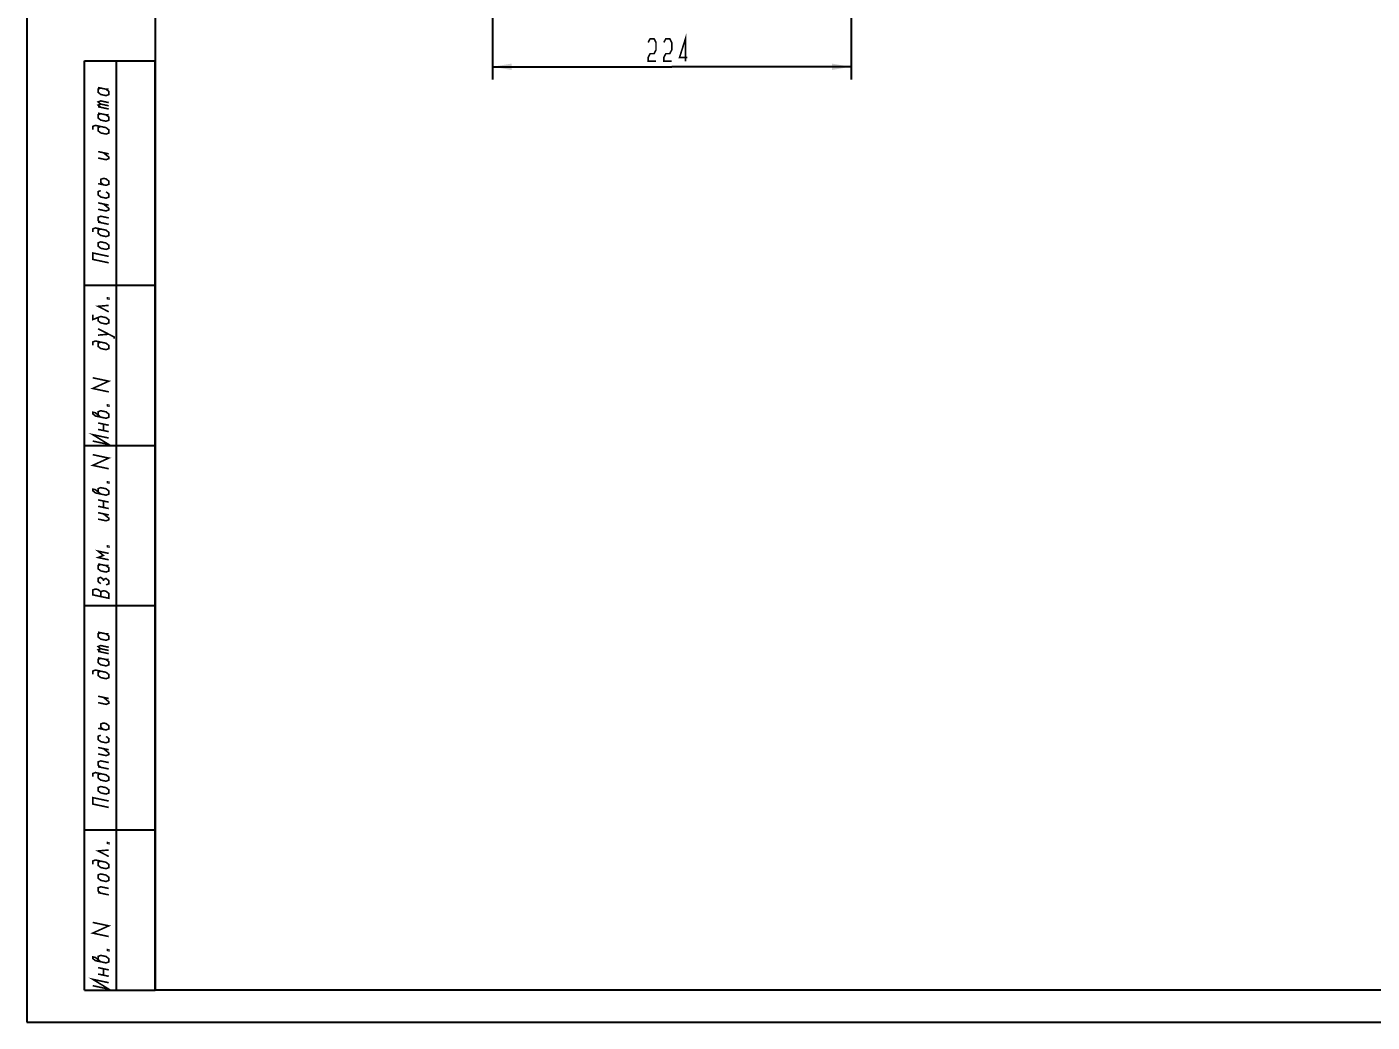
# Model space of a CAD drawing. Header units: millimetres. Extents: x 0 to 420, y 0 to 297.
# Drawn here: x 0 to 210, y 0 to 155.3 of the extents above; entities that cross this region are included whole.
import ezdxf

# ---------------------------------------------------------------- set-up
doc = ezdxf.new("R2010")
doc.units = ezdxf.units.MM
doc.header["$LTSCALE"] = 23.1
doc.layers.get('0').update_dxf_attribs({"linetype": 'CONTINUOUS'})
doc.layers.add('ALL_DIMENSIONS', color=7, linetype='CONTINUOUS')
doc.styles.get("Standard").update_dxf_attribs({"font": 'txt', "width": 0.7})
doc.dimstyles.new('DIMSTYLE_1', dxfattribs={"dimtxt": 3.5, "dimasz": 3, "dimexe": 0.18, "dimexo": 0.0625, "dimgap": 0.09, "dimtad": 1, "dimdec": 5, "dimlfac": 4, "dimdsep": 46, "dimtxsty": 'STANDARD', "dimblk": '_FILLED', "dimblk1": '_FILLED', "dimblk2": '_FILLED', "dimcen": 0.09, "dimadec": 0, "dimazin": 0, "dimtp": 0.5, "dimtm": 0.5, "dimtfac": 1, "dimtdec": 5, "dimtofl": 0, "dimtmove": 0, "dimatfit": 3, "dimldrblk": '_FILLED', "dimfxl": 1, "dimtolj": 1, "dimarcsym": 0})

# ---------------------------------------------------------------- blocks, each defined once
blk = doc.blocks.new('_FILLED')
at = {"color": 0, "linetype": 'BYBLOCK'}
blk.add_solid([(0, 0), (-1, 0.167), (-1, -0.167)], dxfattribs=at)
blk = doc.blocks.new('*D2')
at = {"layer": 'ALL_DIMENSIONS', "color": 2, "linetype": 'CONTINUOUS'}
for p, q in [((72.66, 183.04), (72.66, 147.09)), ((128.66, 183.04), (128.66, 147.09)), ((72.66, 149.09), (100.66, 149.09)), ((128.66, 149.09), (100.66, 149.09))]:
    blk.add_line(p, q, dxfattribs=at)
at = {"layer": 'ALL_DIMENSIONS', "color": 2, "linetype": 'CONTINUOUS', "xscale": 3, "yscale": 3, "zscale": 3, "rotation": 180}
blk.add_blockref('_FILLED', (72.66, 149.09), dxfattribs=at)
at = {"layer": 'ALL_DIMENSIONS', "color": 2, "linetype": 'CONTINUOUS', "xscale": 3, "yscale": 3, "zscale": 3}
blk.add_blockref('_FILLED', (128.66, 149.09), dxfattribs=at)

msp = doc.modelspace()

# ---------------------------------------------------------------- linework, layer by layer
at = {"color": 7, "linetype": 'CONTINUOUS'}
for p, q in [((0, 297), (0, 0)), ((20, 292), (20, 5)), ((9, 5), (9, 150)), ((9, 150), (20, 150)), ((14, 5), (14, 150)), ((20, 5), (20, 150)), ((9, 115), (20, 115)), ((9, 90), (20, 90)), ((9, 65), (20, 65)), ((9, 30), (20, 30)), ((9, 5), (20, 5)), ((415, 5), (20, 5)), ((0, 0), (420, 0))]:
    msp.add_line(p, q, dxfattribs=at)
at = {"color": 2, "linetype": 'CONTINUOUS', "const_width": 0.25}
for points in [[(11.1112594, 145.8542615), (12.3612594, 145.5885699), (12.7779261, 145.6249969)], [(11.5279261, 145.7656934), (11.1112594, 145.6042584), (11.1112594, 145.1042651), (11.5279261, 144.765694), (12.3612594, 144.5885706), (12.7779261, 144.7500055), (12.7779261, 145.2499988), (12.3612594, 145.5885699)], [(11.5279261, 143.2657013), (11.1112594, 143.6042596), (11.5279261, 143.7656946), (12.7779261, 143.5000031)], [(11.5279261, 142.7656952), (11.1112594, 143.1042664), (11.5279261, 143.2657013), (12.7779261, 142.9999969)], [(12.7779261, 142.5000037), (11.1112594, 142.8542633)], [(11.1112594, 141.8542639), (12.3612594, 141.5885596), (12.7779261, 141.6249994)], [(11.5279261, 141.7656958), (11.1112594, 141.6042609), (11.1112594, 141.1042548), (11.5279261, 140.7656964), (12.3612594, 140.5885602), (12.7779261, 140.7499951), (12.7779261, 141.2500012), (12.3612594, 141.5885596)], [(11.5279261, 139.765697), (11.1112594, 139.6042621), (11.1112594, 139.104256), (11.5279261, 138.7656976), (12.3612594, 138.5885614), (12.7779261, 138.7499963), (12.7779261, 139.2500024), (12.3612594, 139.5885608), (10.6945927, 139.9428204), (10.277926, 139.7813855), (10.277926, 139.2813922)], [(11.1112594, 135.8542548), (12.7779261, 135.4999951)], [(11.1112594, 134.8542554), (12.3612594, 134.5885638), (12.7779261, 134.7499988), (12.7779261, 135.0000018), (11.9445927, 135.6771313)], [(11.1112594, 130.8542578), (12.3612594, 130.5885663), (12.7779261, 130.7500012), (12.7779261, 131.2499945), (12.3612594, 131.5885657), (11.9445927, 131.6771338), (11.5279261, 131.5156989), (11.5279261, 131.0156927), (11.9445927, 130.6771344)], [(11.5279261, 129.7656903), (11.1112594, 129.6042554), (11.1112594, 129.1042621), (11.5279261, 128.7656909), (12.3612594, 128.5885675), (12.7779261, 128.7500024), (12.7779261, 129.2499957), (12.3612594, 129.5885669)], [(11.1112594, 127.8542596), (12.7779261, 127.5)], [(11.1112594, 126.8542603), (12.3612594, 126.5885687), (12.7779261, 126.7500037), (12.7779261, 126.9999939), (11.9445927, 127.6771362)], [(11.5279261, 123.765694), (11.1112594, 123.604259), (11.1112594, 123.1042657), (11.5279261, 122.7656946), (12.3612594, 122.5885712), (12.7779261, 122.7500061), (12.7779261, 123.2499994), (12.3612594, 123.5885706), (10.6945927, 123.9428302), (10.277926, 123.7813953), (10.277926, 123.2813892)], [(11.5279261, 124.7656934), (11.1112594, 125.1042645), (11.1112594, 125.6042578), (11.5279261, 125.7656927), (12.7779261, 125.5000012)], [(12.7779261, 124.5000018), (11.1112594, 124.8542615)], [(12.3612594, 120.5885596), (12.7779261, 120.7499945), (12.7779261, 121.2500006), (12.3612594, 121.588559), (11.5279261, 121.7656952), (11.1112594, 121.6042603), (11.1112594, 121.104267), (11.5279261, 120.7656958), (12.3612594, 120.5885596)], [(12.7779261, 118.5000055), (10.277926, 119.0313885), (10.277926, 120.0313879), (12.7779261, 119.5000049)], [(12.7779261, 110.8541675), (11.1112594, 111.7084332), (12.7779261, 111.8541669)], [(12.7779261, 112.9791614), (12.7779261, 112.8541663), (12.5695924, 112.8984503), (12.5695924, 113.0234454), (12.7779261, 112.9791614)], [(11.1112594, 109.9584247), (11.1112594, 109.4584314), (11.5279261, 109.1198602), (12.3612594, 108.9427368), (12.7779261, 109.1041718), (12.7779261, 109.604165), (12.3612594, 109.9427362), (11.5279261, 110.1198596), (10.277926, 109.6355548), (10.277926, 110.385564)], [(13.6112595, 106.6770337), (13.6112595, 106.9270367), (11.1112594, 108.208429)], [(11.1112594, 107.2084296), (12.7779261, 107.3541632)], [(11.5279261, 106.1198621), (11.1112594, 105.9584271), (11.1112594, 105.4584338), (11.5279261, 105.1198627), (12.3612594, 104.9427264), (12.7779261, 105.1041614), (12.7779261, 105.6041675), (12.3612594, 105.9427258), (10.6945927, 106.2969983), (10.277926, 106.1355634), (10.277926, 105.6355573)], [(12.7779261, 98.3541687), (10.277926, 98.8855518), (12.7779261, 100.0208386), (10.277926, 100.5522217)], [(11.5279261, 94.4115289), (10.6945927, 95.0886584), (10.277926, 95.1772266), (10.277926, 94.9272235), (10.6945927, 94.5886652), (12.3612594, 94.2343927), (12.7779261, 94.3958276), (12.7779261, 94.8958337), (12.3612594, 95.2344049), (11.5279261, 95.4115283), (11.1112594, 95.2500934), (11.1112594, 94.7501001)], [(12.7779261, 96.2708313), (12.7779261, 96.1458362), (12.5695924, 96.1901202), (12.5695924, 96.3151154), (12.7779261, 96.2708313)], [(11.1112594, 93.5000977), (12.7779261, 93.145838)], [(12.7779261, 92.1458386), (11.1112594, 92.5000983)], [(11.9445927, 92.322962), (11.9445927, 93.3229614)], [(10.277926, 90.6772229), (12.7779261, 90.145827), (10.277926, 91.6772223), (12.7779261, 91.1458392)], [(12.7779261, 86.3541632), (10.277926, 86.8855591), (12.7779261, 88.0208331), (10.277926, 88.552229)], [(12.7779261, 84.2708386), (12.7779261, 84.1458307), (12.5695924, 84.1901147), (12.5695924, 84.3151099), (12.7779261, 84.2708386)], [(11.5279261, 82.4115234), (10.6945927, 83.0886658), (10.277926, 83.1772211), (10.277926, 82.9272308), (10.6945927, 82.5886597), (12.3612594, 82.2344), (12.7779261, 82.395835), (12.7779261, 82.8958282), (12.3612594, 83.2343994), (11.5279261, 83.4115228), (11.1112594, 83.2500879), (11.1112594, 82.7500946)], [(11.1112594, 81.5000922), (12.7779261, 81.1458325)], [(12.7779261, 80.1458331), (11.1112594, 80.5000928)], [(11.9445927, 80.3229694), (11.9445927, 81.3229688)], [(11.1112594, 79.5000934), (12.7779261, 79.1458337)], [(11.1112594, 78.500094), (12.3612594, 78.2343961), (12.7779261, 78.395831), (12.7779261, 78.645834), (11.9445927, 79.32297)], [(12.7779261, 72.1458316), (11.1112594, 72.5000912), (11.9445927, 72.8229611), (11.1112594, 73.500097), (12.7779261, 73.145831)], [(12.7779261, 74.2708319), (12.7779261, 74.1458304), (12.5695924, 74.1901144), (12.5695924, 74.315116), (12.7779261, 74.2708319)], [(11.1112594, 71.5000919), (12.3612594, 71.2344003), (12.7779261, 71.2708337)], [(11.5279261, 71.4115302), (11.1112594, 71.2500952), (11.1112594, 70.7500955), (11.5279261, 70.4115308), (12.3612594, 70.2344009), (12.7779261, 70.3958359), (12.7779261, 70.8958356), (12.3612594, 71.2344003)], [(12.3612594, 68.2343958), (12.7779261, 68.3958307), (12.7779261, 68.8958304), (12.3612594, 69.2344016), (11.9445927, 69.0729666), (11.5279261, 69.4115314), (11.1112594, 69.2500964), (11.1112594, 68.7500967), (11.5279261, 68.411532)], [(12.7779261, 66.1458353), (12.7779261, 66.8958316), (12.3612594, 67.2343964), (11.9445927, 67.3229645), (11.5279261, 67.1615295), (11.1112594, 67.5000943), (10.6945927, 67.5886624), (10.277926, 67.4272275), (10.277926, 66.6772247), (12.7779261, 66.1458353)], [(11.5279261, 66.4115268), (11.5279261, 67.1615295)], [(11.9445927, 68.8229636), (11.9445927, 69.0729666)], [(11.1112594, 60.8542621), (12.3612594, 60.5885641), (12.7779261, 60.6249976)], [(11.5279261, 58.2656955), (11.1112594, 58.6042603), (11.5279261, 58.7656952), (12.7779261, 58.4999973)], [(11.5279261, 60.765694), (11.1112594, 60.604259), (11.1112594, 60.1042593), (11.5279261, 59.7656946), (12.3612594, 59.5885648), (12.7779261, 59.7499997), (12.7779261, 60.2499994), (12.3612594, 60.5885641)], [(11.5279261, 57.7656958), (11.1112594, 58.1042606), (11.5279261, 58.2656955), (12.7779261, 57.9999976)], [(12.7779261, 57.4999979), (11.1112594, 57.8542639)], [(11.1112594, 56.8542581), (12.3612594, 56.5885666), (12.7779261, 56.625)], [(11.5279261, 56.7656964), (11.1112594, 56.6042615), (11.1112594, 56.1042618), (11.5279261, 55.765697), (12.3612594, 55.5885672), (12.7779261, 55.7500021), (12.7779261, 56.2500018), (12.3612594, 56.5885666)], [(11.5279261, 54.7656976), (11.1112594, 54.6042627), (11.1112594, 54.104263), (11.5279261, 53.7656982), (12.3612594, 53.5885684), (12.7779261, 53.7499969), (12.7779261, 54.2500031), (12.3612594, 54.5885678), (10.6945927, 54.9428275), (10.277926, 54.7813925), (10.277926, 54.2813928)], [(11.1112594, 50.8542618), (12.7779261, 50.5000021)], [(11.1112594, 49.8542624), (12.3612594, 49.5885645), (12.7779261, 49.7499994), (12.7779261, 50.0000024), (11.9445927, 50.677132)], [(11.1112594, 45.8542584), (12.3612594, 45.5885669), (12.7779261, 45.7500018), (12.7779261, 46.2500015), (12.3612594, 46.5885663), (11.9445927, 46.677128), (11.5279261, 46.5156931), (11.5279261, 46.0156934), (11.9445927, 45.6771286)], [(11.5279261, 44.7656973), (11.1112594, 44.6042624), (11.1112594, 44.1042627), (11.5279261, 43.7656979), (12.3612594, 43.5885681), (12.7779261, 43.7500031), (12.7779261, 44.2500027), (12.3612594, 44.5885675)], [(11.1112594, 42.8542603), (12.7779261, 42.5000006)], [(11.1112594, 41.8542609), (12.3612594, 41.5885629), (12.7779261, 41.7499979), (12.7779261, 42.0000009), (11.9445927, 42.6771304)], [(11.5279261, 39.765694), (11.1112594, 40.1042587), (11.1112594, 40.6042584), (11.5279261, 40.7656934), (12.7779261, 40.5000018)], [(12.7779261, 39.5000024), (11.1112594, 39.8542621)], [(11.5279261, 38.7656946), (11.1112594, 38.6042596), (11.1112594, 38.1042599), (11.5279261, 37.7656952), (12.3612594, 37.5885654), (12.7779261, 37.7500003), (12.7779261, 38.25), (12.3612594, 38.5885648), (10.6945927, 38.9428244), (10.277926, 38.7813895), (10.277926, 38.2813898)], [(12.3612594, 35.5885666), (12.7779261, 35.7500015), (12.7779261, 36.2500012), (12.3612594, 36.588566), (11.5279261, 36.7656958), (11.1112594, 36.6042609), (11.1112594, 36.1042612), (11.5279261, 35.7656964), (12.3612594, 35.5885666)], [(12.7779261, 33.4999997), (10.277926, 34.0313892), (10.277926, 35.0313885), (12.7779261, 34.4999991)], [(12.7779261, 27.9791684), (12.7779261, 27.8541669), (12.5695924, 27.8984509), (12.5695924, 28.0234525), (12.7779261, 27.9791684)], [(11.5279261, 25.1198602), (11.1112594, 24.9584285), (11.1112594, 24.4584288), (11.5279261, 24.1198608), (12.3612594, 23.942731), (12.7779261, 24.104166), (12.7779261, 24.6041656), (12.3612594, 24.9427304), (10.6945927, 25.2969901), (10.277926, 25.1355551), (10.277926, 24.6355586)], [(12.7779261, 25.8541681), (11.1112594, 26.7084274), (12.7779261, 26.8541675)], [(12.3612594, 21.9427322), (12.7779261, 22.1041672), (12.7779261, 22.6041669), (12.3612594, 22.9427316), (11.5279261, 23.1198615), (11.1112594, 22.9584265), (11.1112594, 22.4584268), (11.5279261, 22.1198621), (12.3612594, 21.9427322)], [(11.5279261, 20.1198633), (11.1112594, 20.458428), (11.1112594, 20.9584277), (11.5279261, 21.1198627), (12.7779261, 20.8541679)], [(12.7779261, 19.8541653), (11.1112594, 20.2084282)], [(12.7779261, 13.3541661), (10.277926, 13.8855588), (12.7779261, 15.0208328), (10.277926, 15.5522255)], [(11.5279261, 9.4115295), (10.6945927, 10.0886591), (10.277926, 10.177224), (10.277926, 9.9272241), (10.6945927, 9.5886594), (12.3612594, 9.2343997), (12.7779261, 9.3958347), (12.7779261, 9.8958344), (12.3612594, 10.2343991), (11.5279261, 10.4115289), (11.1112594, 10.250094), (11.1112594, 9.7500943)], [(12.7779261, 11.2708319), (12.7779261, 11.1458336), (12.5695924, 11.1901144), (12.5695924, 11.315116), (12.7779261, 11.2708319)], [(11.1112594, 8.5000951), (12.7779261, 8.1458322)], [(11.9445927, 7.3229626), (11.9445927, 8.3229652)], [(10.277926, 5.6772235), (12.7779261, 5.145834), (10.277926, 6.6772261), (12.7779261, 6.1458334)], [(12.7779261, 7.1458328), (11.1112594, 7.5000957)]]:
    msp.add_lwpolyline(points, dxfattribs=at)
at = {"layer": 'ALL_DIMENSIONS', "color": 2, "linetype": 'CONTINUOUS', "const_width": 0.25}
for points in [[(96.9860852, 152.8807764), (97.2923373, 153.4641083), (97.9048352, 153.4641083), (98.2110873, 152.8807764), (98.2110873, 151.7141125), (97.9048352, 151.1307806), (97.2923373, 151.1307806), (96.9860852, 150.5474487), (96.9860852, 149.9641168), (98.2110873, 149.9641168)], [(99.4360831, 152.8807764), (99.7423352, 153.4641083), (100.3548331, 153.4641083), (100.6610852, 152.8807764), (100.6610852, 151.7141125), (100.3548331, 151.1307806), (99.7423352, 151.1307806), (99.4360831, 150.5474487), (99.4360831, 149.9641168), (100.6610852, 149.9641168)], [(102.8048373, 149.9641168), (102.8048373, 153.4641083), (101.8860873, 150.5474487), (103.1110831, 150.5474487)]]:
    msp.add_lwpolyline(points, dxfattribs=at)

# ---------------------------------------------------------------- dimensions: what is measured, and where the dimension line sits
at = {"layer": 'ALL_DIMENSIONS', "color": 2, "linetype": 'CONTINUOUS'}
dim = msp.add_linear_dim(base=(72.6610861, 149.0891115), p1=(128.6610861, 183.0391115), p2=(72.6610861, 183.0391115), angle=180, dimstyle='DIMSTYLE_1', dxfattribs=at)
dim.commit()
dim.dimension.update_dxf_attribs({"geometry": '*D2', "text_midpoint": (96.9860861, 149.9641115), "dimtype": 160})

doc.saveas('drawing.dxf')
